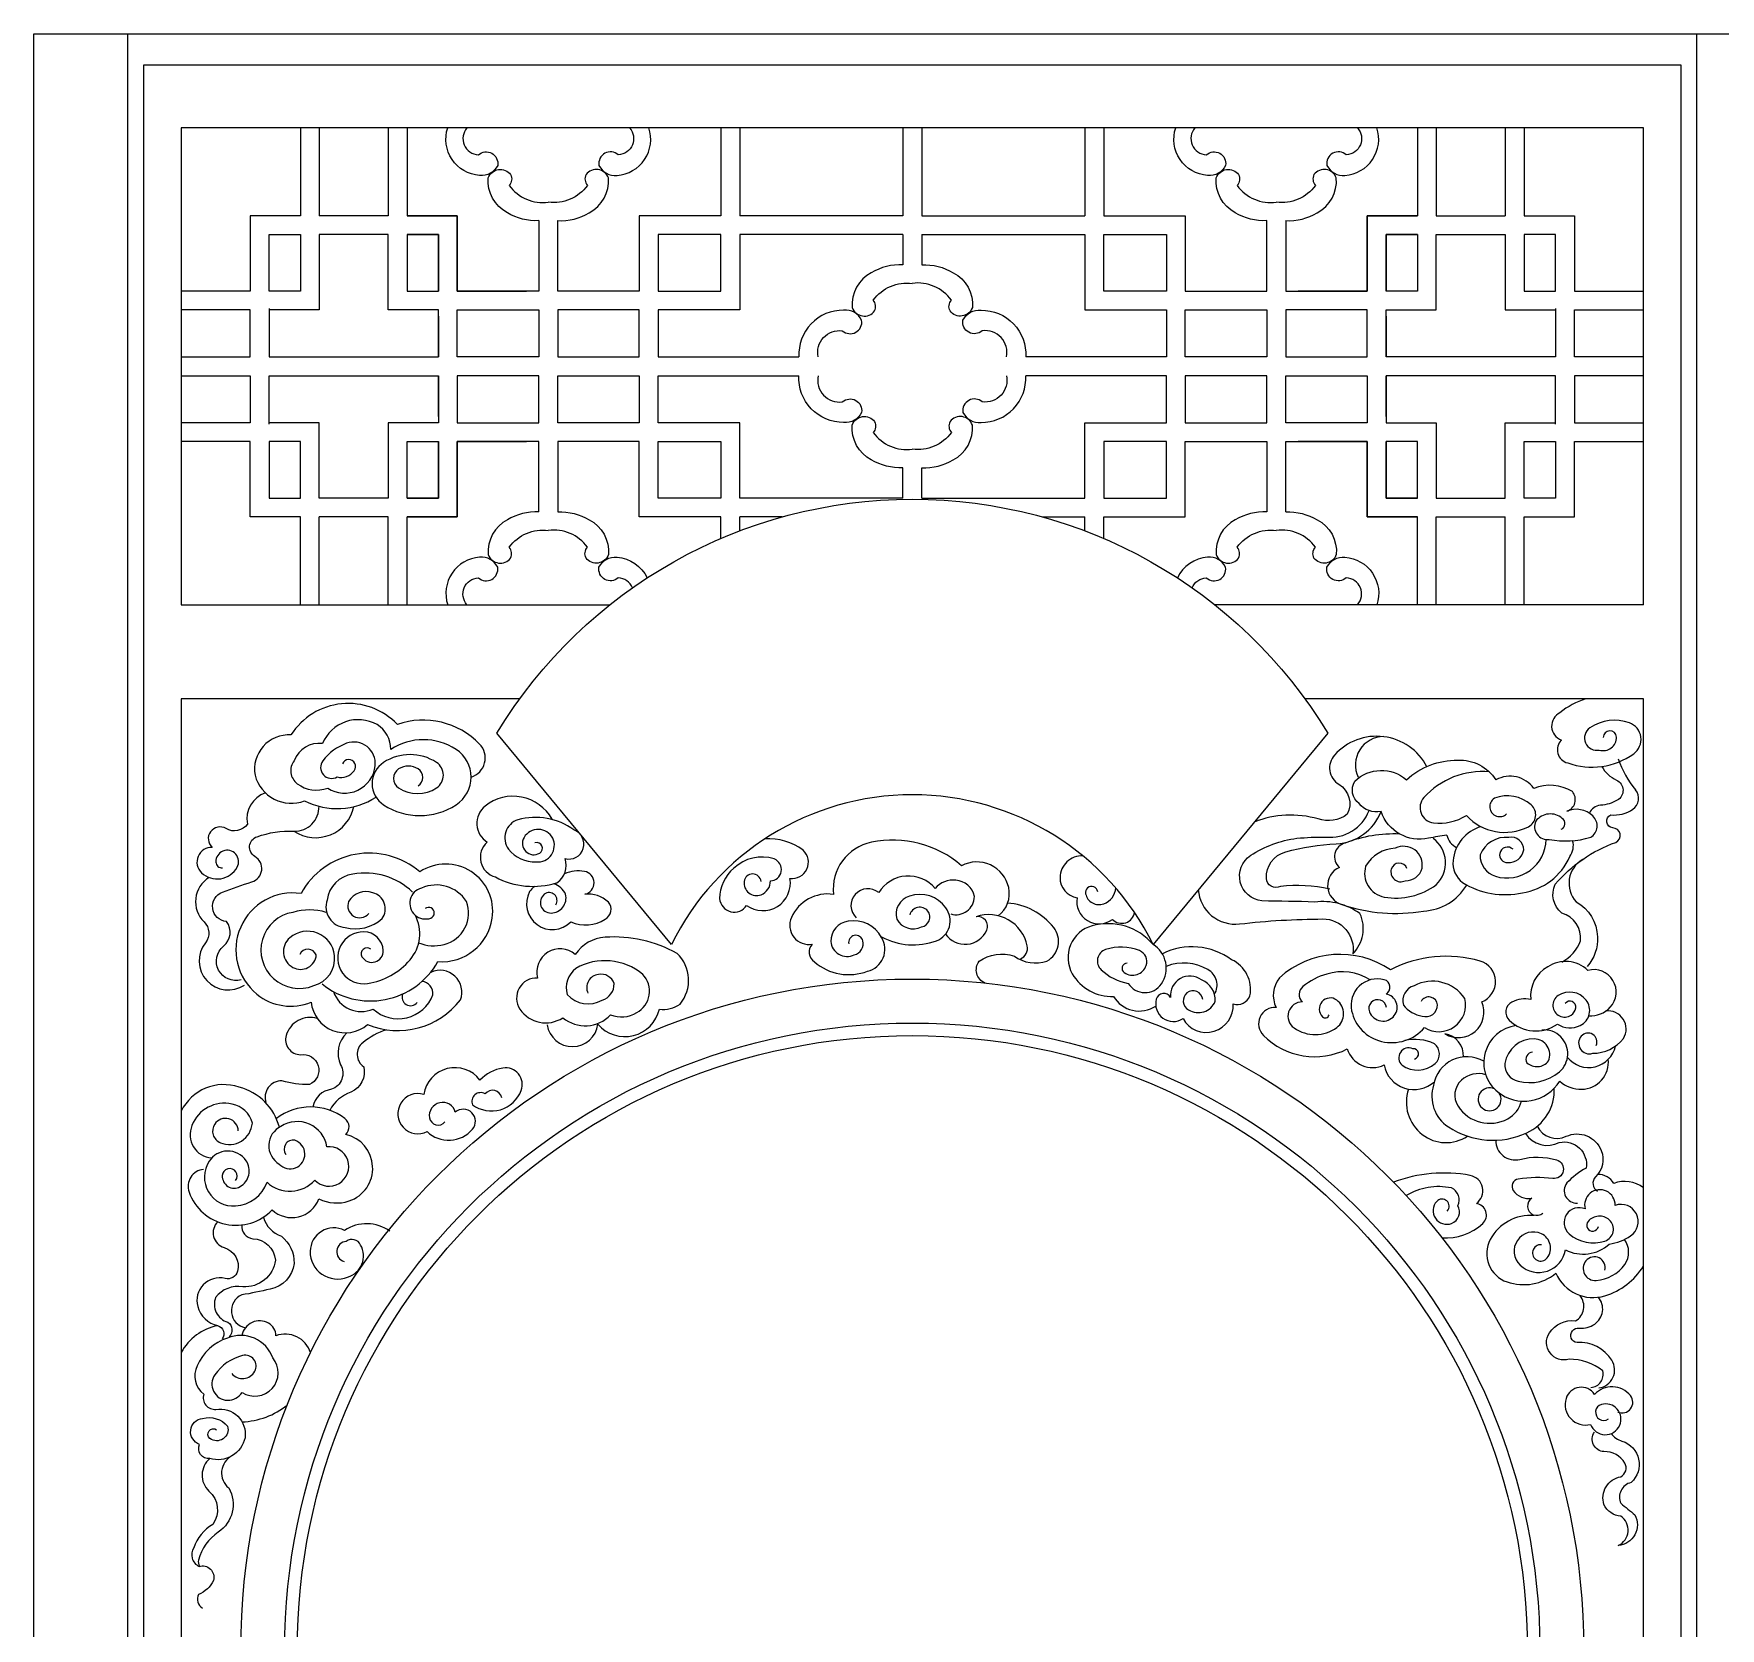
# Model space of a CAD drawing. Extents: x -66030 to 95157, y -13132 to 45879.
# Drawn here: x 29360 to 32047, y 40774 to 43315 of the extents above; entities that cross this region are included whole.
import ezdxf

# ---------------------------------------------------------------- set-up
doc = ezdxf.new("R2010")
doc.units = 0
doc.header["$LTSCALE"] = 100
doc.header["$MEASUREMENT"] = 0
for name, color, linetype in [('3', 11, 'CONTINUOUS'), ('4', 121, 'CONTINUOUS'), ('7', 105, 'CONTINUOUS')]:
    doc.layers.add(name, color=color, linetype=linetype)

msp = doc.modelspace()

# ---------------------------------------------------------------- linework, layer by layer
at = {"layer": '3', "linetype": 'ByBlock'}
for p, q in [((29814.7, 43165.2), (29814.7, 43025.2)), ((29924.7, 43165.2), (29924.7, 43025.2)), ((29954.7, 43165.2), (29954.7, 43025.2)), ((30484.7, 43165.2), (30484.7, 43025.2)), ((30744.7, 43165.2), (30744.7, 43025.2)), ((30774.7, 43165.2), (30774.7, 43025.2)), ((31034.7, 43165.2), (31034.7, 43025.2)), ((31564.7, 43165.2), (31564.7, 43025.2)), ((31594.7, 43165.2), (31594.7, 43025.2)), ((31704.7, 43165.2), (31704.7, 43025.2)), ((29924.7, 43025.2), (29814.7, 43025.2)), ((30164.7, 43017.3), (30164.7, 42905.2)), ((30744.7, 43025.2), (30484.7, 43025.2)), ((30774.7, 43025.2), (31034.7, 43025.2)), ((31354.7, 43017.3), (31354.7, 42905.2)), ((31594.7, 43025.2), (31704.7, 43025.2)), ((30744.7, 42995.2), (30484.7, 42995.2)), ((30484.7, 42995.2), (30484.7, 42875.2)), ((30744.7, 42995.2), (30744.7, 42946.8)), ((30774.7, 42995.2), (30774.7, 42946.8)), ((30774.7, 42995.2), (31034.7, 42995.2)), ((31034.7, 42995.2), (31034.7, 42875.2)), ((30164.7, 42905.2), (30034.7, 42905.2)), ((31354.7, 42905.2), (31484.7, 42905.2)), ((30484.7, 42875.2), (30354.7, 42875.2)), ((30354.7, 42875.2), (30354.7, 42800.2)), ((31034.7, 42875.2), (31164.7, 42875.2)), ((31164.7, 42875.2), (31164.7, 42800.2)), ((30004.7, 42865), (30004.7, 42800.2)), ((31514.7, 42865), (31514.7, 42800.2)), ((30354.7, 42800.2), (30579, 42800.2)), ((31164.7, 42800.2), (30940.5, 42800.2)), ((30004.7, 42705.4), (30004.7, 42770.2)), ((30354.7, 42770.2), (30579, 42770.2)), ((30354.7, 42695.2), (30354.7, 42770.2)), ((31164.7, 42770.2), (30940.5, 42770.2)), ((31164.7, 42695.2), (31164.7, 42770.2)), ((31514.7, 42705.4), (31514.7, 42770.2)), ((30484.7, 42695.2), (30354.7, 42695.2)), ((30484.7, 42575.2), (30484.7, 42695.2)), ((31034.7, 42695.2), (31164.7, 42695.2)), ((31034.7, 42575.2), (31034.7, 42695.2)), ((30164.7, 42665.2), (30034.7, 42665.2)), ((30164.7, 42553.1), (30164.7, 42665.2)), ((31354.7, 42665.2), (31484.7, 42665.2)), ((31354.7, 42553.1), (31354.7, 42665.2)), ((30744.7, 42575.2), (30744.7, 42623.6)), ((30774.7, 42575.2), (30774.7, 42623.6)), ((30744.7, 42575.2), (30484.7, 42575.2)), ((30774.7, 42575.2), (31034.7, 42575.2)), ((29924.7, 42545.2), (29814.7, 42545.2)), ((29814.7, 42405.2), (29814.7, 42545.2)), ((29924.7, 42405.2), (29924.7, 42545.2)), ((29954.7, 42405.2), (29954.7, 42545.2)), ((30552.5, 42545.2), (30484.7, 42545.2)), ((30484.7, 42522.9), (30484.7, 42545.2)), ((30966.9, 42545.2), (31034.7, 42545.2)), ((31034.7, 42522.9), (31034.7, 42545.2)), ((31564.7, 42405.2), (31564.7, 42545.2)), ((31594.7, 42405.2), (31594.7, 42545.2)), ((31594.7, 42545.2), (31704.7, 42545.2)), ((31704.7, 42405.2), (31704.7, 42545.2))]:
    msp.add_line(p, q, dxfattribs=at)
for points in [[(29784.7, 43165.2), (29784.7, 43025.2), (29704.7, 43025.2), (29704.7, 42905.2), (29594.7, 42905.2)], [(30454.7, 43165.2), (30454.7, 43025.2), (30324.7, 43025.2), (30324.7, 42905.2), (30194.7, 42905.2), (30194.7, 43017.3)], [(31064.7, 43165.2), (31064.7, 43025.2), (31194.7, 43025.2), (31194.7, 42905.2), (31324.7, 42905.2), (31324.7, 43017.3)], [(31734.7, 43165.2), (31734.7, 43025.2), (31814.7, 43025.2), (31814.7, 42905.2), (31924.7, 42905.2)], [(30034.7, 42907.4), (30034.7, 42905.2), (30034.7, 43025.2), (29954.7, 43025.2), (30034.7, 43025.2), (30034.7, 42905.2), (30144.7, 42905.2)], [(31484.7, 42907.4), (31484.7, 42905.2), (31484.7, 43025.2), (31564.7, 43025.2), (31484.7, 43025.2), (31484.7, 42905.2), (31374.7, 42905.2)], [(29734.7, 42877.4), (29734.7, 42800.2), (30004.7, 42800.2), (30004.7, 42875.2), (29924.7, 42875.2), (29924.7, 42995.2), (29814.7, 42995.2), (29814.7, 42875.2), (29734.7, 42875.2)], [(29954.7, 42995.2), (29954.7, 42905.2), (30004.7, 42905.2), (30004.7, 42995.2), (29954.7, 42995.2), (30004.7, 42995.2), (30004.7, 42905.2)], [(31564.7, 42995.2), (31564.7, 42905.2), (31514.7, 42905.2), (31514.7, 42995.2), (31564.7, 42995.2), (31514.7, 42995.2), (31514.7, 42905.2)], [(31784.7, 42877.4), (31784.7, 42800.2), (31514.7, 42800.2), (31514.7, 42875.2), (31594.7, 42875.2), (31594.7, 42995.2), (31704.7, 42995.2), (31704.7, 42875.2), (31784.7, 42875.2)], [(29594.7, 42800.2), (29704.7, 42800.2), (29704.7, 42875.2), (29594.7, 42875.2)], [(31924.7, 42800.2), (31814.7, 42800.2), (31814.7, 42875.2), (31924.7, 42875.2)], [(29594.7, 42770.2), (29704.7, 42770.2), (29704.7, 42695.2), (29594.7, 42695.2)], [(29734.7, 42693), (29734.7, 42770.2), (30004.7, 42770.2), (30004.7, 42695.2), (29924.7, 42695.2), (29924.7, 42575.2), (29814.7, 42575.2), (29814.7, 42695.2), (29734.7, 42695.2)], [(31784.7, 42693), (31784.7, 42770.2), (31514.7, 42770.2), (31514.7, 42695.2), (31594.7, 42695.2), (31594.7, 42575.2), (31704.7, 42575.2), (31704.7, 42695.2), (31784.7, 42695.2)], [(31924.7, 42770.2), (31814.7, 42770.2), (31814.7, 42695.2), (31924.7, 42695.2)], [(29784.7, 42405.2), (29784.7, 42545.2), (29704.7, 42545.2), (29704.7, 42665.2), (29594.7, 42665.2)], [(29954.7, 42575.2), (29954.7, 42665.2), (30004.7, 42665.2), (30004.7, 42575.2), (29954.7, 42575.2), (30004.7, 42575.2), (30004.7, 42665.2)], [(30034.7, 42663), (30034.7, 42665.2), (30034.7, 42545.2), (29954.7, 42545.2), (30034.7, 42545.2), (30034.7, 42665.2), (30144.7, 42665.2)], [(30454.7, 42510.8), (30454.7, 42545.2), (30324.7, 42545.2), (30324.7, 42665.2), (30194.7, 42665.2), (30194.7, 42553.1)], [(31064.7, 42510.8), (31064.7, 42545.2), (31194.7, 42545.2), (31194.7, 42665.2), (31324.7, 42665.2), (31324.7, 42553.1)], [(31484.7, 42663), (31484.7, 42665.2), (31484.7, 42545.2), (31564.7, 42545.2), (31484.7, 42545.2), (31484.7, 42665.2), (31374.7, 42665.2)], [(31564.7, 42575.2), (31564.7, 42665.2), (31514.7, 42665.2), (31514.7, 42575.2), (31564.7, 42575.2), (31514.7, 42575.2), (31514.7, 42665.2)], [(31734.7, 42405.2), (31734.7, 42545.2), (31814.7, 42545.2), (31814.7, 42665.2), (31924.7, 42665.2)]]:
    msp.add_lwpolyline(points, dxfattribs=at)
for points in [[(30050.1, 43165.2, 0.624418), (30068.2, 43122.2, -0.708752), (30099, 43105.4, -0.314105), (30070.2, 43089.4, -0.487969), (30019.4, 43165.2, -0.411115)], [(30309.3, 43165.2, -0.624418), (30291.2, 43122.2, 0.708752), (30260.4, 43105.4, 0.314105), (30289.2, 43089.4, 0.487969), (30340, 43165.2, 0.411115)], [(31210.1, 43165.2, 0.624418), (31228.2, 43122.2, -0.708752), (31259, 43105.4, -0.314105), (31230.2, 43089.4, -0.487969), (31179.4, 43165.2, -0.411115)], [(31469.3, 43165.2, -0.624418), (31451.2, 43122.2, 0.708752), (31420.4, 43105.4, 0.314105), (31449.2, 43089.4, 0.487969), (31500, 43165.2, 0.411115)], [(30164.7, 43017.3, -0.146474), (30114.4, 43029.8, -0.301765), (30084, 43085.3, -0.601496), (30119.6, 43090.7, -0.306128), (30117.5, 43073.4, 0.274544), (30179.7, 43046.7)], [(30194.7, 43017.3, 0.146474), (30245, 43029.8, 0.301765), (30275.4, 43085.3, 0.601496), (30239.8, 43090.7, 0.306128), (30242, 43073.4, -0.274544), (30179.7, 43046.7)], [(31324.7, 43017.3, -0.146474), (31274.4, 43029.8, -0.301765), (31244, 43085.3, -0.601496), (31279.6, 43090.7, -0.306128), (31277.5, 43073.4, 0.274544), (31339.7, 43046.7)], [(31354.7, 43017.3, 0.146474), (31405, 43029.8, 0.301765), (31435.4, 43085.3, 0.601496), (31399.8, 43090.7, 0.306128), (31402, 43073.4, -0.274544), (31339.7, 43046.7)], [(30744.7, 42946.8, 0.146474), (30694.4, 42934.3, 0.301765), (30664, 42878.8, 0.601496), (30699.6, 42873.4, 0.306128), (30697.5, 42890.6, -0.274544), (30759.7, 42917.4)], [(30774.7, 42946.8, -0.146474), (30825, 42934.3, -0.301765), (30855.4, 42878.8, -0.601496), (30819.8, 42873.4, -0.306128), (30822, 42890.6, 0.274544), (30759.7, 42917.4)], [(30609.6, 42800.2, -0.512782), (30648.2, 42841.9, 0.708752), (30679, 42858.7, 0.314105), (30650.2, 42874.7, 0.43177), (30579, 42800.2, 0.330658)], [(30909.8, 42800.2, 0.512782), (30871.2, 42841.9, -0.708752), (30840.4, 42858.7, -0.314105), (30869.2, 42874.7, -0.43177), (30940.5, 42800.2, -0.330658)], [(30609.6, 42770.2, 0.512782), (30648.2, 42728.4, -0.708752), (30679, 42711.7, -0.314105), (30650.2, 42695.7, -0.43177), (30579, 42770.2, -0.330658)], [(30909.8, 42770.2, -0.512782), (30871.2, 42728.4, 0.708752), (30840.4, 42711.7, 0.314105), (30869.2, 42695.7, 0.43177), (30940.5, 42770.2, 0.330658)], [(30744.7, 42623.6, -0.146474), (30694.4, 42636.1, -0.301765), (30664, 42691.5, -0.601496), (30699.6, 42697, -0.306128), (30697.5, 42679.7, 0.274544), (30759.7, 42653)], [(30774.7, 42623.6, 0.146474), (30825, 42636.1, 0.301765), (30855.4, 42691.5, 0.601496), (30819.8, 42697, 0.306128), (30822, 42679.7, -0.274544), (30759.7, 42653)], [(30164.7, 42553.1, 0.146474), (30114.4, 42540.6, 0.301765), (30084, 42485.1, 0.601496), (30119.6, 42479.7, 0.306128), (30117.5, 42496.9, -0.274544), (30179.7, 42523.7)], [(30194.7, 42553.1, -0.146474), (30245, 42540.6, -0.301765), (30275.4, 42485.1, -0.601496), (30239.8, 42479.7, -0.306128), (30242, 42496.9, 0.274544), (30179.7, 42523.7)], [(31324.7, 42553.1, 0.146474), (31274.4, 42540.6, 0.301765), (31244, 42485.1, 0.601496), (31279.6, 42479.7, 0.306128), (31277.5, 42496.9, -0.274544), (31339.7, 42523.7)], [(31354.7, 42553.1, -0.146474), (31405, 42540.6, -0.301765), (31435.4, 42485.1, -0.601496), (31399.8, 42479.7, -0.306128), (31402, 42496.9, 0.274544), (31339.7, 42523.7)], [(30050.1, 42405.2, -0.624418), (30068.2, 42448.2, 0.708752), (30099, 42465, 0.314105), (30070.2, 42481, 0.487969), (30019.4, 42405.2, 0.411115)], [(30313.8, 42432.1, 0.289223), (30291.2, 42448.2, -0.708752), (30260.4, 42465, -0.314105), (30289.2, 42481, -0.270231), (30337.3, 42448)], [(31205.6, 42432.1, -0.289223), (31228.2, 42448.2, 0.708752), (31259, 42465, 0.314105), (31230.2, 42481, 0.270231), (31182.1, 42448)], [(31469.3, 42405.2, 0.624418), (31451.2, 42448.2, -0.708752), (31420.4, 42465, -0.314105), (31449.2, 42481, -0.487969), (31500, 42405.2, -0.411115)], [(30056.6, 42130.6, 0.56068), (30070.2, 42183.3, 0.290808), (29939.2, 42214.6, 0.486163), (29769.6, 42197.7, 0.488654), (29712.5, 42133.5, 0.443858), (29791.3, 42092.6, 0.264813), (29905.2, 42098.7)], [(31832.9, 42255.2, 0.098402), (31791.8, 42233.2, 0.664405), (31794.1, 42189.6, 0.587399), (31804.1, 42153.1, 0.246394), (31909.3, 42167.9, 0.603666), (31902.4, 42217, 0.240597), (31839.5, 42209, 0.816658), (31854.4, 42173.6, 0.501324), (31882.1, 42194.4, 0.958917), (31860.7, 42193.6)], [(29972.4, 42116.5, 0.54158), (29972.4, 42143.5, 0.29737), (29941.2, 42143.5, 0.54158), (29941.2, 42113.4, 0.29737), (30001.5, 42113.4, 0.54158), (30001.5, 42153.9, 0.29737), (29917.2, 42153.9, 0.54158), (29917.2, 42086.4, 0.29737), (30032.7, 42086.4, 0.54158), (30032.7, 42174.7, 0.29737), (29928.7, 42174.7, 0.260713), (29906.8, 42214.2, 0.450682), (29819.9, 42184, 0.34834), (29774.7, 42156.7, 0.41938), (29779.7, 42120, 0.255547), (29828.3, 42113, 0.561267), (29903.8, 42148.7, 0.554964), (29858.1, 42184.4, 0.143294), (29820.4, 42156.7, 0.822411), (29843.2, 42130.9, 0.324757), (29870.1, 42140.8, 1.156739), (29851.6, 42151.7)], [(31579.8, 42147.1, 0.524579), (31432.4, 42165.5, 0.470022), (31439.4, 42119.1, -0.394611), (31452.9, 42071.4, -0.244687), (31406.2, 42063.9, 0.165826), (31304.6, 42058.9)], [(31611.5, 42038.1, 0.020944), (31582.5, 42033, -0.380808), (31506.7, 42075.6, -0.27201), (31471.7, 42088.3, -0.385704), (31464.9, 42124.1, -0.388496), (31547.3, 42126.2, -0.190959), (31628.7, 42157.6, -0.267943), (31689.7, 42126.2)], [(31858.5, 42147.5, 0.159633), (31881.8, 42125.8, -0.609649), (31883.1, 42093.7, -0.11368), (31856.3, 42085.6, 0.289993), (31838.8, 42072.9, 0.289993)], [(31679.3, 42138.8, 0.238197), (31574.9, 42097.8, 0.606437), (31590.1, 42057.7, 0.169367), (31642.6, 42069.3, 0.335175), (31741.5, 42051.5, 0.529788), (31746, 42086.2, 0.279139), (31687.2, 42096.9, 1.098493), (31706.8, 42072)], [(31793.9, 42047.4, 0.559049), (31795.5, 42064.8, 0.427692), (31753.2, 42060.5, 0.600633), (31774.7, 42031.3, 0.121487), (31840.7, 42034.7, 0.49929), (31844.1, 42068.6, 0.304144), (31802.7, 42076.1, 0.535708), (31811.5, 42107.4, 0.237819), (31750.1, 42112.5, 0.377788), (31689.7, 42126.2)], [(29729.1, 42105.3, 0.375249), (29700.1, 42055.8, -0.396801), (29666.1, 42048.5, 0.917197), (29644.2, 42018.6, 0.695582), (29627.2, 41978.1, 0.48863), (29683.9, 41987, 1.317911), (29649.9, 41995.1, 0.440583), (29660.4, 41986.2)], [(30185.6, 42063.7, 0.464414), (30079, 42084.3, 0.513727), (30082.3, 42026.8, 0.59714), (30095.3, 41971.4, 0.199006), (30193.4, 41962.1, 0.34578), (30206.3, 42000.7, 0.964362), (30220.4, 42046.3, 0.230978), (30131.2, 42062.6, 0.504263), (30116, 42015.9, 0.239931), (30160.4, 41995.5, 0.584517), (30186.7, 42033.3, 0.582698), (30141, 42034.4, 0.780409), (30166, 42009.4, 0.901533), (30158.4, 42025.7)], [(29690.1, 41807.7, -0.816561), (29662.2, 41861.2, 0.406137), (29666.9, 41900.4, -0.795717), (29660.4, 41947.4, -0.016041), (29707.4, 41963.5, 0.649191), (29712.2, 42004, -0.637004), (29715.5, 42035.6, -0.09262), (29774.6, 42044.5, 0.433751), (29814.3, 42084, 0.433751)], [(31215.4, 41950.8, 0.425118), (31281.1, 41896.6, -0.027284), (31414, 41904.5, -0.462618), (31461.6, 41849.1, 0.316435), (31473.1, 41913, 0.189108), (31401.1, 41931.5, 0.005344), (31316.8, 41933.2, -0.700338), (31298.9, 42005.9, -0.106871), (31372.4, 42033.2, -0.021473), (31418.6, 42035.1, 0.342001), (31487.5, 42077.2)], [(31424.8, 41952.1, 0.080753), (31346.2, 41956.3, -0.54523), (31323.9, 41969, -0.354679), (31354.7, 42011.4, -0.052466), (31435.4, 42024.2, 0.29463), (31506.7, 42075.6, 0.29463)], [(31794.8, 41835.6, 0.172995), (31824.7, 41869.7, 0.357456), (31794.8, 41913.9, -0.347402), (31784.2, 41959.7, -0.131367), (31880.7, 42026.6, 0.805945), (31875.8, 42049.5, -0.750823), (31872.6, 42070.4, 0.179019), (31907.9, 42079.2)], [(31536.5, 42039.8, 0.103595), (31449.7, 42025.5, 0.617751), (31440.4, 41986.7, 0.703155), (31444.4, 41927.4, 0.122311), (31574.4, 41917, 0.246605), (31643.2, 41958.4)], [(31547.9, 41984.8, 0.731754), (31522.9, 41983.9, 0.645928), (31545.1, 41965.4, 0.350098), (31572, 41985.5, 0.618289), (31529.4, 42017.1, 0.265261), (31482.1, 41988.5, 0.446042), (31511.8, 41939.4, 0.20423), (31594.6, 41959, 0.463387), (31589.6, 42032.9)], [(31666.1, 42051.5, 0.312474), (31621.4, 41997.4, 0.260585), (31636.6, 41962.5, 0.192177), (31731.9, 41946.1, 0.255856), (31807.5, 42003.8, 0.227312), (31812, 42029.3, 0.227312)], [(31717, 42015.5, 0.601968), (31695.8, 42008.8, 0.473448), (31708.1, 41994.3, 0.382421), (31734.1, 42014.5, 0.471107), (31710.3, 42034.4, 0.338236), (31664.5, 42006.5, 0.337788), (31689.1, 41972.5, 0.496851), (31769.8, 42031.2)], [(29819.1, 41800.9, 0.462417), (30003.8, 41836.6, 0.394055), (30090.4, 41905.8, 0.646557), (29975, 41979.7, 0.474798), (29785.6, 41945.1, 0.759569), (29715.2, 41784.7, 0.276821), (29801.8, 41772.1, 0.606812), (29891.8, 41736.3, 0.33919), (30039.6, 41775.5, 0.677725), (29992.4, 41819.3)], [(30518.7, 41964.2, 0.88694), (30491.7, 41964.2, 0.56595), (30518.7, 41943.2, 0.310593), (30533.7, 41965.2, 0.812396), (30539.7, 42000.1, 0.274571), (30475.3, 41985.3, 0.220313), (30452.7, 41936.9, 0.722745), (30495.7, 41926.2, 0.675293), (30564.7, 41969.2, 0.731987), (30585.7, 42014.1, 0.180699), (30524.7, 42032.2)], [(30896.6, 41909.6, 0.296572), (30913.3, 41954.7, 0.493327), (30838.1, 41989.3, 0.235265), (30694.5, 42026.8, 0.385501), (30634.1, 41943.7, 0.333697), (30567.1, 41906.9, 0.602924), (30600.3, 41864.3, 0.476956), (30603.7, 41836.2, 0.277122), (30688.4, 41821.3, 0.510946), (30710.8, 41874.8, 0.326944), (30657.7, 41901, 0.377119), (30629.7, 41868.7, 0.524835), (30667.2, 41847.4, 0.422587), (30680.9, 41869.8, 0.968349), (30658.5, 41864.8)], [(30158, 41956.4, 0.089201), (30149.9, 41948, 0.86554), (30215.6, 41899.8, 0.243535), (30270.4, 41904, 0.479137), (30275.4, 41931.4, 0.216626), (30238, 41943.8, 0.822817), (30237.2, 41980.3, 0.145483), (30205.6, 41976.6, 0.145483)], [(31031.6, 42005, 0.42418), (30995.1, 41970.6, 0.374041), (31022.4, 41938.4, 0.685273), (31078.7, 41903.8, 0.611359), (31114, 41914.8)], [(31828, 41999.5, 0.478782), (31817.7, 41931.8, -0.264204), (31851.6, 41876.1, -0.196876), (31835.3, 41828.8)], [(29639.2, 41970.6, 0.489815), (29631.1, 41899.8, -0.384075), (29633.3, 41866.6, 0.85397), (29695.5, 41799.1)], [(29963.4, 41947.4, 0.239472), (29868.3, 41975.8, 0.344068), (29827.2, 41934.7, 0.491666), (29856, 41890.8, 0.254219), (29915, 41905.1, 0.530701), (29899.9, 41946.2, 0.362308), (29861.5, 41932.3, 0.849411), (29893.5, 41913)], [(29973.1, 41866.6, 0.175283), (30013.5, 41864, 0.452641), (30049.2, 41932.5, 0.36982), (29977.7, 41953.7, 1.046594), (29992.6, 41905.9, 1.142369), (29983.5, 41921.1)], [(30191.5, 41927.2, 0.859868), (30173.2, 41943.8, 0.709805), (30184, 41913.9, 0.482139), (30207.3, 41943.8, 0.197398), (30188.7, 41960.7, 0.197398)], [(30820.9, 41912.5, 0.498971), (30858.6, 41940.3, 0.344711), (30829, 41966.2, 0.251531), (30796.3, 41953.3, 0.251531)], [(31055.1, 41947.9, 1.039177), (31035.9, 41944.7, 0.459117), (31064.7, 41928.7, 0.294107), (31084.1, 41953.8, 0.294107)], [(30710.8, 41876, 0.217491), (30798.1, 41869.8, 0.504886), (30813, 41922.1, 0.347077), (30755.4, 41940.6, 0.414157), (30734.8, 41904.3, 0.409694), (30774.4, 41892.2, 0.587024), (30784.4, 41917.1, 0.615779), (30755.7, 41910.9, 0.615779)], [(30875.3, 41802.4, -0.474369), (30866.1, 41837, -0.241241), (30922.3, 41845.3, 0.24316), (30974.3, 41837.3, 0.463703), (30985, 41891, 0.2104), (30911.6, 41929.7, 0.2104)], [(29825.7, 41915, 0.150744), (29772.7, 41915, 1.116794), (29805.8, 41798.2, 0.371994), (29839, 41846.3, 0.604021), (29767.7, 41874.5, 0.523884), (29772.7, 41827.2, 0.539908), (29810, 41847.1, 0.660699), (29783.5, 41847.9)], [(29896.8, 41856.2, 0.835322), (29882.8, 41844.3, 0.782098), (29916.6, 41854.2, 0.3994), (29885.8, 41884, 1.084129), (29891.8, 41801.6, 0.179984), (29959.4, 41839.3, 0.303536), (29967.7, 41910.5, 0.303536)], [(30932.1, 41840.9, 0.355152), (30942.9, 41861.5, 0.453193), (30861.3, 41908)], [(30177.8, 41735.9, 0.869669), (30258.8, 41736.7, 0.616044), (30356.7, 41760.8, 0.19438), (30389.6, 41768.8, 0.395759), (30384.8, 41849.7, 0.143076), (30270.1, 41875.4, 0.233067), (30222.7, 41848.1, 0.737506), (30162.6, 41810.4, 0.616137), (30134.5, 41760.8, 0.413189), (30202.7, 41747.1, 0.396895), (30278.9, 41751.9, 0.243484), (30320.6, 41755.2, 0.494089), (30330.2, 41816.1, 0.313671), (30223.5, 41825.7, 0.308087), (30209.9, 41784, 0.360877), (30265.3, 41775.2, 0.352401), (30284.5, 41801.6, 0.379056), (30259.6, 41816.1, 0.50526), (30242.8, 41786)], [(31102, 41834.2, 0.721556), (31097.5, 41819, 0.500738), (31132.5, 41830.6, 0.39581), (31121.7, 41854, 0.177263), (31067.8, 41855.8, 0.568771), (31060.6, 41823.5, 0.147176), (31103.8, 41801.9, 0.541073), (31156.8, 41801, 0.424379), (31143.6, 41863.8, 0.290452), (31046.2, 41893.5, 0.489513), (31014.7, 41817.2, 0.282473), (31080.4, 41781.2, 0.432119), (31147.7, 41765.7, 0.432119)], [(31222.5, 41775.9, 0.617709), (31197.3, 41786.6, 0.525942), (31200, 41759.7, 0.467402), (31242.4, 41773.4, 0.324434), (31220.7, 41807.3, 0.654587), (31171.2, 41779.4, 0.674485), (31148.4, 41776.5, 0.685335), (31191.1, 41745.7, 0.804648), (31270.9, 41769.4, 0.413871), (31297.7, 41782, 0.345048), (31268.5, 41839.6, 0.280111), (31158.2, 41848.9)], [(31608.4, 41721.5, 0.741602), (31667, 41772.5, 0.720062), (31664.5, 41837.4, 0.192949), (31521.7, 41823.4, 0.346606), (31344.6, 41810.6, 0.291603), (31339.5, 41763.5, 0.693287), (31319.1, 41719, 0.324346), (31452.9, 41697.4, 0.462088), (31511.5, 41671.9, 0.587136), (31591.8, 41645.2)], [(31241.2, 41784.5, 0.431014), (31230.5, 41823.9, 0.231761), (31164.4, 41829, 0.231761)], [(31489.3, 41807.5, 0.2155), (31420, 41816.7, 0.095882), (31382.2, 41796.9, 0.457512), (31381.3, 41772.3, 0.737526), (31368, 41730.8, 0.321497), (31436.1, 41731.7, 0.504702), (31436.1, 41775.2, 0.929342), (31413.4, 41748.7, 0.578136), (31423.8, 41751.5)], [(31837.6, 41750.3, 0.225972), (31871.8, 41763.8, 0.756858), (31836.3, 41822.5, 0.351359), (31772.2, 41828, 0.308461), (31745.3, 41776.2, 0.173652), (31715.2, 41772.1, 0.51298), (31711, 41743, 0.356041), (31787.8, 41736.8, 0.259512), (31824.1, 41734.8, 0.478705), (31833.4, 41775.2, 0.390011), (31788.8, 41782.4, 1.006021), (31809.6, 41751.3, 0.207391), (31816.8, 41762.7, 0.773783), (31800.3, 41770)], [(29837.4, 41788.7, 0.438215), (29900.5, 41760.8, 0.524568), (29995.9, 41783.6, 0.392128), (29978.4, 41805.1, 0.392128)], [(31515.5, 41763.5, 1.12374), (31488.1, 41756.6, 0.584053), (31527.8, 41750.5, 0.564384), (31514.8, 41784.9, 0.670026), (31511.7, 41807.7, 0.559162), (31459.8, 41758.2, 0.286987), (31507.2, 41709.4, 0.283826), (31575.9, 41731.5, 0.681224), (31640, 41778, 0.38361), (31559.3, 41798, 0.411344), (31542.3, 41767.3, 0.194998), (31572.1, 41749.8, 0.513101), (31596.7, 41767.6, 0.736609), (31570.4, 41773.1, 0.736609)], [(29811.5, 41746.1, 0.414284), (29762, 41718.9, 0.495132), (29784.8, 41688.1, -0.885967), (29799, 41640.5, -0.077951), (29755.3, 41646.5, 0.519856), (29729.7, 41611.9)], [(31849.6, 41702.9, 0.857764), (31825.6, 41717.7, 0.756388), (31843.9, 41690.4, 0.228716), (31892.9, 41714, 0.636567), (31864.4, 41757.7, 0.750667)], [(29858.6, 41723.1, 0.32189), (29848.6, 41672, -0.468384), (29834.3, 41633, 0.330232), (29804.6, 41604.8, 0.330232)], [(29921.6, 41728, 0.089236), (29884, 41707.3, 0.501364), (29885.5, 41669, -0.364565), (29865.2, 41628.4, 0.199253), (29831.6, 41599.5, 0.199253)], [(31559.7, 41681.3, 0.943174), (31557.2, 41697.8, 0.844454), (31540.1, 41671.5, 0.340153), (31593, 41674.1, 0.459717), (31591.8, 41705.6, 0.165884), (31544.6, 41710.7, 0.140577)], [(31722.2, 41734.6, 0.660776), (31692.7, 41628.8, 0.451212), (31791.4, 41645.9, 0.18797), (31826.4, 41633.1, 0.438088), (31868.8, 41681, 0.438088)], [(31748, 41692, 0.588737), (31739.2, 41675.4, 0.446675), (31773.4, 41678.3, 0.530217), (31751, 41713.4, 0.376885), (31704, 41674.4, 0.38115), (31724.9, 41645.9, 0.2363), (31790.8, 41660.8, 0.441178), (31793, 41716.4, 0.267508), (31762.7, 41727.1)], [(31670.3, 41677.7, 0.527223), (31590.5, 41639.8, 0.338054), (31613.9, 41573.1, 0.258026), (31738.9, 41563.6, 0.303746), (31782.7, 41634.7)], [(30105.5, 41619.5, 0.633547), (30079, 41625.8, 0.714555), (30058.9, 41608.5, 0.499722), (30136.5, 41631.3, 0.576494), (30107.3, 41666.9, 0.161455), (30070.8, 41647.7, 0.662355), (29981.2, 41624.9, 1.478025), (29986.7, 41565.6, 0.431159), (30058.9, 41569.3, 0.924246), (30031.5, 41596.6, 0.95515), (29990.4, 41587.5, 0.644401), (30015, 41581.1)], [(31673.5, 41656.2, 0.268796), (31634.7, 41647.6, 0.367251), (31629.5, 41606, 0.39022), (31708.5, 41586.1, 0.208011), (31730.5, 41614.2)], [(29751.1, 41572.5, 0.27505), (29686.9, 41636.3, 0.381403), (29594.7, 41598.1)], [(31550.4, 41633.3, 0.319626), (31572.3, 41561, 0.322055), (31644.4, 41558.4, 0.322055)], [(29630.3, 41505.4, 0.487764), (29607.3, 41469.3, 0.558715), (29739.7, 41440.9, 0.534059), (29814.1, 41458.4, 0.197677), (29862.2, 41455.1, 0.76023), (29856.8, 41561.1, 0.465384), (29855.7, 41586.3, 0.340376), (29746.3, 41586.3, 0.340376)], [(29685.7, 41566.8, 0.731221), (29648.1, 41577.5, 0.471146), (29657.1, 41548, 0.511613), (29708.1, 41579.3, 0.290121), (29675.8, 41609.4, 0.376196), (29611.9, 41575.2, 0.523024), (29643.3, 41523.7)], [(29681.4, 41487.6, 1.362818), (29660.2, 41495.5, 0.590212), (29688.4, 41477.9, 0.441974), (29698.1, 41519.3, 0.535671), (29639.1, 41518.4, 0.618491), (29681.4, 41447.1, 0.294742), (29731.6, 41484.9, 0.427247), (29807.4, 41488.5, 1.615473), (29826.8, 41541.3, 0.545991), (29753.6, 41573.8, 0.602786), (29751, 41514, 1.301007), (29775.7, 41551.8, 0.692382), (29761.6, 41529)], [(31689.4, 41551.9, 0.496474), (31727.9, 41521.4, -0.133669), (31786.3, 41520.5, -0.925454), (31780.2, 41490.9, 0.070987), (31725.2, 41490, 0.551437), (31717.4, 41471.7, 0.297339), (31747.1, 41459.5, 1.094514), (31764.5, 41435.9)], [(31737, 41562.7, 0.394102), (31790.7, 41548.4, -0.529422), (31833.5, 41507.4, 0.076522), (31802.9, 41483.9, 0.644275), (31819.5, 41451.6)], [(31755.6, 41574.1, 0.402306), (31801.8, 41558.1, -0.432413), (31857.6, 41535.5, -0.299021), (31848.5, 41493.3, 0.498663), (31851.6, 41470.7)], [(31603.8, 41396.3, 0.20795), (31668.7, 41419.2, 0.635521), (31658.5, 41451.1, 0.662576), (31648.9, 41495.7, 0.137668), (31526.4, 41485.1)], [(31924.7, 41475.9, 0.265178), (31877.4, 41483, 0.283545), (31852.1, 41497.3)], [(31612.1, 41439.1, 1), (31595.3, 41454.5, 0.79151), (31619.1, 41419.4, 0.463315), (31629, 41447.5, 0.429476), (31618.7, 41475.8, 0.191249), (31546.8, 41463.6)], [(31762.2, 41385.4, 1.68032), (31771.5, 41364.4, 0.478807), (31762.2, 41402.8, 0.856486), (31728.4, 41352.8, 0.595644), (31800.6, 41377.2, 0.314286), (31870.4, 41386.5, 0.113546), (31904.2, 41399.3, 0.882954), (31879.7, 41448.1, 1.161458), (31832, 41442.3, 0.862122), (31806.4, 41402.8, 0.266864), (31863.4, 41391.2, 0.57659), (31870.4, 41424.9, 0.421478), (31836.7, 41422.6, 1.275636), (31853, 41414.4, 1.275636)], [(29653, 41422, 0.575834), (29663.3, 41380.8, -0.409609), (29684.4, 41343.2, -0.408107), (29664.5, 41331.5, 0.573813), (29621, 41286.9, 0.2744), (29652.7, 41256.4, -0.558281), (29659.8, 41235.3)], [(29691.1, 41416.9, 0.395396), (29709.1, 41394.9, -0.374618), (29744.9, 41360.9, -0.399155), (29692.7, 41318.5, 0.271477), (29649.6, 41301.4, 0.439837), (29669, 41261.9, -0.482551), (29670.9, 41238.7)], [(29725.6, 41429.2, 0.240651), (29754.3, 41398.8, -0.237875), (29774.6, 41355.7, -0.331266), (29736.4, 41314.6, -0.014737), (29691.1, 41305.3, 0.733609), (29696.9, 41253.1)], [(29927.4, 41406.9, 0.311386), (29854.9, 41408.3, 0.550997), (29800.2, 41374.9, 0.535393), (29859.9, 41333.8, 0.489828), (29880.5, 41384.9, 0.497021), (29857.8, 41390.6, 0.83673), (29854.2, 41358.6)], [(31750.5, 41431.9, 0.299227), (31680.7, 41393.5, 0.461582), (31707.4, 41326.1, 0.258005), (31785.4, 41340, 0.380863), (31863.4, 41304, 0.18291), (31924.7, 41351.2, 0.18291)], [(31863.4, 41344.7, 0.795304), (31833.2, 41359.8, 0.661665), (31849.5, 41328.4, 0.221522), (31894.9, 41354, 0.32638), (31894.5, 41393.8, 0.32638)], [(31841.2, 41157.9, 0.466847), (31859.9, 41184.2, 0.175452), (31806.3, 41202.9, -0.698803), (31774.9, 41244.9, -0.293793), (31816.5, 41264.1, 0.463326), (31823.8, 41304)], [(31853.9, 41157.1, 0.546761), (31874.4, 41201.2, 0.280584), (31819.1, 41229.3, -1.021881), (31822.5, 41252.2, 0.163462), (31847.1, 41259, 0.447016), (31853, 41301.7, 0.447016)], [(29800.7, 41213.4, 0.430226), (29745.6, 41240.2, 0.266641), (29733.8, 41260.4, 0.51267), (29691.4, 41240.9)], [(29675.2, 41179.9, 0.52118), (29711.9, 41183.7, 0.656176), (29692.6, 41208.8, 0.182163), (29648.2, 41178, 1.031742), (29691.6, 41150, 0.855774), (29740.8, 41204.9, 0.428006), (29668.5, 41236.7, 0.216876), (29620.2, 41192.4, 0.364295), (29630.8, 41147.1, 0.542402), (29650.1, 41123, -0.507171), (29696.4, 41077.8, -0.438558), (29640.3, 41044.7, -0.597003), (29624.1, 41067.2, -0.8051), (29628.9, 41108.6, -0.291372), (29668.5, 41096.1, -0.738028), (29640.5, 41076.8, -0.99815), (29651.1, 41090.3)], [(31884, 41118.8, 0.789384), (31904.1, 41144.9, 0.455111), (31847, 41146.9, 0.629856), (31801.5, 41140.5, 0.584999), (31840.5, 41098.9, 0.67488), (31887, 41097.7, 0.634723), (31857.9, 41130.8, 1.179905), (31868.9, 41107.7, 1.179905)], [(31884.6, 40906, 0.582326), (31888.6, 40952.9, -0.277004), (31861.9, 40971.3, -0.453135), (31888.6, 41015.6, 0.419492), (31895.2, 41037.4, 0.277117), (31861.9, 41055.6, -0.587392), (31846.8, 41086.7)], [(31873.2, 41084.4, 0.154933), (31890.6, 41072.4, -0.58485), (31905.1, 41006.4, 0.466338), (31888.6, 40973.3, -0.010031), (31911.1, 40954.8, -0.545301), (31884.6, 40906)], [(29640.3, 41044.7, 0.447597), (29638.9, 40992.8, -0.384988), (29645.1, 40939.7, 0.175262), (29614.7, 40902.5, 0.447984), (29623.1, 40872.7, -0.597337), (29646.1, 40850.5, -0.200915), (29622.1, 40828.1, 0.365811), (29628.7, 40806.1)], [(29675.6, 41048.9, 0.540713), (29670.4, 40997.7, -0.394434), (29653.7, 40927.3, 0.185779), (29622.2, 40882.9)]]:
    msp.add_lwpolyline(points, format="xyb", dxfattribs=at)
for points in [[(29734.7, 42995.2), (29784.7, 42995.2), (29784.7, 42905.2), (29734.7, 42905.2)], [(30454.7, 42905.2), (30454.7, 42995.2), (30354.7, 42995.2), (30354.7, 42905.2)], [(31064.7, 42905.2), (31064.7, 42995.2), (31164.7, 42995.2), (31164.7, 42905.2)], [(31784.7, 42995.2), (31734.7, 42995.2), (31734.7, 42905.2), (31784.7, 42905.2)], [(30034.7, 42800.2), (30034.7, 42875.2), (30164.7, 42875.2), (30164.7, 42800.2)], [(30194.7, 42800.2), (30324.7, 42800.2), (30324.7, 42875.2), (30194.7, 42875.2)], [(31324.7, 42800.2), (31194.7, 42800.2), (31194.7, 42875.2), (31324.7, 42875.2)], [(31484.7, 42800.2), (31484.7, 42875.2), (31354.7, 42875.2), (31354.7, 42800.2)], [(30034.7, 42770.2), (30034.7, 42695.2), (30164.7, 42695.2), (30164.7, 42770.2)], [(30194.7, 42770.2), (30324.7, 42770.2), (30324.7, 42695.2), (30194.7, 42695.2)], [(31324.7, 42770.2), (31194.7, 42770.2), (31194.7, 42695.2), (31324.7, 42695.2)], [(31484.7, 42770.2), (31484.7, 42695.2), (31354.7, 42695.2), (31354.7, 42770.2)], [(29734.7, 42575.2), (29784.7, 42575.2), (29784.7, 42665.2), (29734.7, 42665.2)], [(30454.7, 42665.2), (30454.7, 42575.2), (30354.7, 42575.2), (30354.7, 42665.2)], [(31064.7, 42665.2), (31064.7, 42575.2), (31164.7, 42575.2), (31164.7, 42665.2)], [(31784.7, 42575.2), (31734.7, 42575.2), (31734.7, 42665.2), (31784.7, 42665.2)]]:
    msp.add_lwpolyline(points, close=True, dxfattribs=at)
msp.add_circle((30759.7, 40738.7), 1000, dxfattribs=at)
for centre, radius, start, end in [((31510.8, 42149.9), 45.1, 89.8538, 205.5263), ((32034.8, 42210.7), 158.5, 198.7644, 219.4019), ((31896, 42096.7), 21.1, 304.3194, 39.4019), ((29808.9, 42096.2), 62.2, 236.333, 348.2733), ((31639.4, 42044.4), 28.7, 192.7352, 244.4755), ((30689, 41925.7), 27, 50.5226, 226.1435), ((30753.7, 41917.2), 55.8, 40.2076, 148.3217), ((30864.2, 41892.9), 15.4, 335.768, 101.0327), ((30843.7, 41902.1), 38, 215.0819, 335.768), ((29960.1, 41779.7), 13.5, 156.6408, 322.561), ((31601.9, 41685.8), 36.3, 358.3852, 79.7743), ((31837.6, 41711.4), 43.6, 219.0073, 347.5826), ((31679.6, 41617.1), 18.3, 65.0855, 33.1719), ((29668.7, 41174), 83.9, 100.9896, 151.8367), ((29686, 41227.9), 125.1, 272.642, 308.4631), ((29633.7, 40880), 11.9, 165.7059, 215.916)]:
    msp.add_arc(centre, radius, start, end, dxfattribs=at)
at = {"layer": '4'}
for p, q in [((29359.7, 39315.2), (29359.7, 43315.2)), ((29359.7, 43315.2), (32159.7, 43315.2))]:
    msp.add_line(p, q, dxfattribs=at)
msp.add_circle((30759.7, 40738.7), 980, dxfattribs=at)
at = {"layer": '7', "linetype": 'ByBlock'}
for p, q in [((29509.7, 39315.2), (29509.7, 43315.2)), ((32009.7, 39315.2), (32009.7, 43315.2)), ((31924.7, 42405.2), (31924.7, 43165.2)), ((31924.7, 42405.2), (31241.6, 42405.2)), ((29594.7, 42255.2), (29594.7, 39425.2)), ((30134, 42255.2), (29594.7, 42255.2)), ((31924.7, 42255.2), (31385.4, 42255.2)), ((31924.7, 39425.2), (31924.7, 42255.2))]:
    msp.add_line(p, q, dxfattribs=at)
msp.add_lwpolyline([(29534.7, 43265.2), (29534.7, 39365.2), (31984.7, 39365.2), (31984.7, 43265.2)], close=True, dxfattribs=at)
msp.add_lwpolyline([(31924.7, 43165.2), (29594.7, 43165.2), (29594.7, 42405.2), (30277.8, 42405.2)], dxfattribs=at)
msp.add_lwpolyline([(30097.8, 42200.8, -0.562911), (31421.7, 42200.8), (31143.6, 41863.8, 0.621503), (30375.8, 41863.8)], format="xyb", close=True, dxfattribs=at)
msp.add_circle((30759.7, 40738.7), 1070, dxfattribs=at)

doc.saveas('drawing.dxf')
